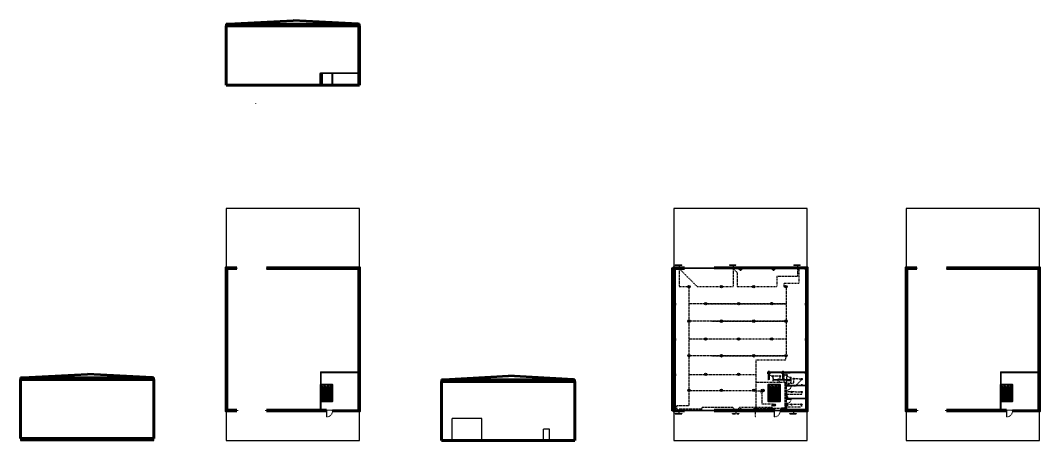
# Model space of a CAD drawing. Header units: metres. Extents: x -229 to 595, y -60 to 181.
# Drawn here: x 388.7 to 594.9, y 19 to 104.1 of the extents above; entities that cross this region are included whole.
import ezdxf

# ---------------------------------------------------------------- set-up
doc = ezdxf.new("R2010")
doc.units = ezdxf.units.M
for name, pattern in [('ACAD_ISO02W100', [15, 12, -3]), ('DASHDOT', [1, 0.5, -0.25, 0, -0.25]), ('DASHED', [0.75, 0.5, -0.25]), ('HIDDEN2', [0.1875, 0.125, -0.0625])]:
    doc.linetypes.add(name, pattern=pattern)
for name, color, linetype, lineweight in [('0-Object', 7, 'Continuous', 50), ('0-Sketch', 1, 'ACAD_ISO02W100', 15), ('A-COLS', 1, 'Continuous', 50), ('A-DOOR', 251, 'Continuous', 18), ('A-FURN', 46, 'Continuous', 18), ('A-ROOF', 201, 'Continuous', 53), ('A-WALL', 7, 'Continuous', 60), ('E-POWR', 3, 'DASHED', 15), ('S-BEAM', 1, 'Continuous', 50), ('S-STRS', 4, 'Continuous', 40), ('S-WALL', 7, 'Continuous', 60)]:
    doc.layers.add(name, color=color, linetype=linetype, lineweight=lineweight)
for name, color, linetype in [('C-FENC', 212, 'Continuous'), ('E-CABL', 201, 'HIDDEN2'), ('S-FNDN', 8, 'Continuous'), ('S-PLAT', 72, 'Continuous'), ('V-BNDY', 3, 'Continuous')]:
    doc.layers.add(name, color=color, linetype=linetype)

# ---------------------------------------------------------------- blocks, each defined once
blk = doc.blocks.new('.')
at = {"color": 3}
blk.add_lwpolyline([(-885, 8066.1), (-890.1, 8066.1), (-890.1, 8068.4), (-885, 8068.4)], dxfattribs=at)
blk = doc.blocks.new('tablero de distribucion')
at = {"color": 1}
blk.add_line((-885, 8068.4), (-885, 8066.1), dxfattribs=at)
blk.add_solid([(-885, 8068.4), (-885, 8066.1), (-890.1, 8066.1)])
at = {"color": 3}
blk.add_blockref('.', (0, 0), dxfattribs=at)
blk = doc.blocks.new('CAJA DE LLEGADA')
blk.add_line((711.01, -115.77), (711.35, -115.77))
at = {"color": 5}
blk.add_lwpolyline([(711.29, -115.71), (711.29, -115.82), (711.06, -115.82), (711.06, -115.71)], close=True, dxfattribs=at)
blk = doc.blocks.new('Tierra')
at = {"color": 2}
for p, q in [((-77241, 483), (-77234, 483)), ((-77240, 482), (-77235, 482)), ((-77236, 480), (-77239, 480)), ((-77237, 483), (-77237, 485))]:
    blk.add_line(p, q, dxfattribs=at)
blk = doc.blocks.new('Lámpara - RETIE Norma Colombiana')
at = {"layer": '0-Object', "lineweight": 30}
for q in [(-3.5, 8.5), (-3.5, 1.5), (3.5, 8.5), (3.5, 1.5)]:
    blk.add_line((0, 5), q, dxfattribs=at)
blk.add_circle((0, 5), 5, dxfattribs=at)
blk = doc.blocks.new('LAMPARA')
blk.add_line((711.968, -116.732), (711.968, -116.625))
at = {"color": 1}
for p, q in [((711.811, -116.747), (711.811, -116.724)), ((711.811, -116.732), (712.075, -116.732)), ((711.811, -116.739), (712.075, -116.739)), ((711.818, -116.739), (711.818, -116.732)), ((712.067, -116.732), (712.067, -116.739)), ((712.075, -116.724), (712.075, -116.747))]:
    blk.add_line(p, q, dxfattribs=at)
blk = doc.blocks.new('LAMPARA 2')
at = {"xscale": 5, "yscale": 5, "zscale": 5}
blk.add_blockref('LAMPARA', (-3026.34, 608.13), dxfattribs=at)
blk = doc.blocks.new('interruptor bipolar -  RETIE Norma Colombiana')
at = {"layer": '0-Object', "lineweight": 30}
for p, q in [((1.2, 4.7), (5.2, 11.6)), ((4.4, 10.1), (6.6, 8.9)), ((5.2, 11.6), (7.4, 10.3))]:
    blk.add_line(p, q, dxfattribs=at)
blk.add_circle((0, 2.5), 2.5, dxfattribs=at)
blk = doc.blocks.new('*U95')
at = {"color": 1}
blk.add_line((-77214, 507), (-77214, 539), dxfattribs=at)
blk.add_arc((-77214, 481), 26.3, 0, 180, dxfattribs=at)
blk = doc.blocks.new('Interruptor con luz piloto -  RETIE Norma Colombiana')
at = {"layer": '0-Object', "lineweight": 30}
for p, q in [((-1, 0), (1, 5)), ((1, 0), (-1, 5)), ((1, 5), (5, 12))]:
    blk.add_line(p, q, dxfattribs=at)
blk.add_circle((0, 2), 2.5, dxfattribs=at)
blk = doc.blocks.new('cAJA')
at = {"color": 1, "linetype": 'DASHDOT'}
for p, q in [((542.34, 26.82), (542.34, 26.63)), ((542.64, 26.82), (542.64, 26.63)), ((542.32, 26.8), (542.66, 26.8)), ((542.32, 26.66), (542.66, 26.66))]:
    blk.add_line(p, q, dxfattribs=at)
blk.add_lwpolyline([(542.26, 26.73), (542.4, 26.73), (542.58, 26.73), (542.72, 26.73)])
at = {"color": 1}
blk.add_lwpolyline([(542.58, 26.69), (542.4, 26.69), (542.4, 26.76), (542.58, 26.76)], close=True, dxfattribs=at)

msp = doc.modelspace()

# ---------------------------------------------------------------- linework, layer by layer
for p, q in [((432.46, 54), (432.46, 53.85)), ((438.46, 54), (438.46, 53.85)), ((533.98, 53.85), (520.63, 53.85)), ((523.02, 53.85), (521.02, 53.85)), ((521.02, 53.85), (521.02, 42.5)), ((523.02, 54), (523.02, 53.85)), ((529.02, 54), (529.02, 53.85)), ((534.37, 53.85), (529.02, 53.85)), ((529.02, 53.85), (547.72, 53.85)), ((547.33, 53.85), (533.98, 53.85)), ((547.72, 53.85), (534.37, 53.85)), ((547.72, 39.5), (547.72, 53.85)), ((570.02, 54), (570.02, 53.85)), ((576.02, 54), (576.02, 53.85)), ((521.02, 42.5), (521.02, 25.15)), ((547.72, 25.15), (547.72, 39.5)), ((450.61, 25), (450.61, 25.15)), ((451.81, 25.15), (457.16, 25.15)), ((451.81, 25), (451.81, 25.15)), ((520.63, 25.15), (533.98, 25.15)), ((521.02, 25.15), (523.02, 25.15)), ((521.02, 25.15), (523.02, 25.15)), ((523.02, 25.15), (523.02, 25)), ((529.02, 25.15), (534.37, 25.15)), ((529.02, 25.15), (529.02, 25)), ((533.98, 25.15), (547.33, 25.15)), ((534.37, 25.15), (536.77, 25.15)), ((537.87, 25.15), (541.18, 25.15)), ((541.18, 25), (541.18, 25.15)), ((542.38, 25.15), (547.72, 25.15)), ((542.38, 25.15), (542.38, 25)), ((588.17, 25), (588.17, 25.15)), ((589.37, 25.15), (594.72, 25.15)), ((589.37, 25), (589.37, 25.15)), ((476.02, 19), (476.02, 23.5)), ((482.02, 23.5), (476.02, 23.5)), ((482.02, 19), (482.02, 23.5)), ((494.52, 19), (494.52, 21.3)), ((495.72, 21.3), (494.52, 21.3)), ((495.72, 19), (495.72, 21.3))]:
    msp.add_line(p, q)
msp.add_lwpolyline([(520.48, 25), (520.48, 54), (547.48, 54), (547.48, 25)], close=True)
for points in [[(523.02, 25), (520.87, 25), (520.87, 54), (523.02, 54)], [(529.02, 54), (547.87, 54), (547.87, 25), (542.37, 25)], [(450.71, 25), (450.61, 25)], [(536.77, 25), (529.02, 25)], [(541.27, 25), (537.97, 25)], [(588.27, 25), (588.17, 25)]]:
    msp.add_lwpolyline(points)
at = {"layer": 'A-COLS'}
for p, q in [((527.3, 54), (527.3, 53.85)), ((533.99, 54), (533.99, 53.85)), ((533.99, 53.85), (534.06, 53.85)), ((540.67, 54), (540.67, 53.85)), ((540.67, 53.85), (540.75, 53.85)), ((540.67, 46.85), (540.6, 46.85)), ((540.67, 46.85), (540.75, 46.85)), ((540.67, 46.73), (540.67, 46.58)), ((527.3, 32.55), (527.3, 32.28)), ((533.99, 32.55), (533.99, 32.43))]:
    msp.add_line(p, q, dxfattribs=at)
at = {"layer": 'A-DOOR'}
for points in [[(540.12, 31.36), (540.12, 32.26), (540.22, 32.26), (540.22, 31.36)], [(543.54, 32.75), (544.44, 32.75), (544.44, 32.65), (543.54, 32.65)], [(543.71, 31.21), (544.61, 31.21), (544.61, 31.11), (543.71, 31.11)], [(543.72, 30.1), (544.62, 30.1), (544.62, 30), (543.72, 30)], [(543.72, 27.45), (544.62, 27.45), (544.62, 27.35), (543.72, 27.35)], [(450.61, 25), (450.71, 25), (450.71, 23.8), (450.61, 23.8)], [(541.17, 25), (541.27, 25), (541.27, 23.8), (541.17, 23.8)], [(588.17, 25), (588.27, 25), (588.27, 23.8), (588.17, 23.8)]]:
    msp.add_lwpolyline(points, close=True, dxfattribs=at)
at = {"layer": 'A-DOOR', "linetype": 'HIDDEN2'}
for centre, radius, start, end in [((540.1, 31.34), 0.933, 352.3039, 82.3039), ((544.39, 32.7), 0.851, 183.3665, 273.3665), ((543.69, 31.24), 0.933, 262.3039, 352.3039), ((543.7, 30.13), 0.933, 262.3039, 352.3039), ((543.7, 27.48), 0.933, 262.3039, 352.3039), ((450.66, 24.95), 1.15, 272.4896, 2.4896), ((541.22, 24.95), 1.15, 272.4896, 2.4896), ((588.22, 24.95), 1.15, 272.4896, 2.4896)]:
    msp.add_arc(centre, radius, start, end, dxfattribs=at)
at = {"layer": 'A-FURN'}
for p, q in [((457.16, 32.9), (449.41, 32.9)), ((449.41, 32.9), (453.85, 32.9)), ((449.41, 32.9), (449.41, 31.21)), ((449.41, 31.21), (449.41, 25.15)), ((449.56, 31.36), (449.56, 32.75)), ((449.56, 32.75), (453.88, 32.75)), ((449.56, 31.36), (449.56, 31.21)), ((449.56, 31.21), (449.56, 30.33)), ((453.88, 32.75), (454.03, 32.75)), ((454.03, 32.75), (457.16, 32.75)), ((457.16, 25.15), (457.16, 32.9)), ((547.72, 32.9), (539.97, 32.9)), ((539.97, 32.9), (544.41, 32.9)), ((539.97, 32.9), (539.97, 31.21)), ((540.12, 31.36), (539.97, 31.36)), ((540.12, 31.36), (540.12, 32.75)), ((540.12, 32.75), (544.44, 32.75)), ((542.84, 31.36), (541.02, 31.36)), ((541.02, 31.36), (541.02, 31.21)), ((541.02, 31.21), (542.84, 31.21)), ((542.84, 32.75), (542.84, 31.36)), ((542.84, 31.21), (544.59, 31.21)), ((542.99, 31.36), (542.99, 32.75)), ((542.99, 31.36), (543.71, 31.36)), ((543.71, 31.36), (544.44, 31.36)), ((544.44, 32.75), (544.59, 32.75)), ((544.44, 31.85), (544.44, 31.36)), ((544.44, 31.85), (544.59, 31.85)), ((544.52, 32.75), (547.72, 32.75)), ((544.59, 31.36), (544.59, 31.85)), ((544.59, 31.21), (544.59, 31.36)), ((594.72, 32.9), (586.97, 32.9)), ((586.97, 32.9), (591.41, 32.9)), ((586.97, 32.9), (586.97, 31.21)), ((586.97, 31.21), (586.97, 25.15)), ((587.12, 31.36), (587.12, 32.75)), ((587.12, 32.75), (591.44, 32.75)), ((587.12, 31.36), (587.12, 31.21)), ((587.12, 31.21), (587.12, 30.33)), ((591.44, 32.75), (591.59, 32.75)), ((591.59, 32.75), (594.72, 32.75)), ((594.72, 25.15), (594.72, 32.9)), ((547.72, 30.25), (543.57, 30.25)), ((543.57, 30.25), (543.57, 30.1)), ((547.72, 30.1), (543.57, 30.1)), ((543.57, 29.18), (543.57, 27.43)), ((543.57, 29.18), (543.72, 29.18)), ((543.72, 27.58), (543.72, 29.18)), ((449.56, 25.15), (449.56, 26.97)), ((457.16, 27.6), (457.16, 27.45)), ((543.57, 27.43), (547.72, 27.43)), ((547.72, 27.6), (543.72, 27.6)), ((547.72, 27.6), (547.72, 27.45)), ((547.72, 27.28), (547.72, 27.13)), ((587.12, 25.15), (587.12, 26.97)), ((594.72, 27.6), (594.72, 27.45)), ((449.41, 25.15), (457.16, 25.15)), ((543.57, 26.55), (543.57, 25.15)), ((543.57, 26.54), (543.72, 26.54)), ((543.72, 26.54), (543.72, 25.15)), ((586.97, 25.15), (594.72, 25.15))]:
    msp.add_line(p, q, dxfattribs=at)
at = {"layer": 'A-ROOF'}
for p, q in [((430.71, 103.4), (443.86, 104.09)), ((430.91, 103.4), (456.71, 103.4)), ((457.01, 103.4), (443.86, 104.09)), ((389.09, 31.8), (402.24, 32.49)), ((389.29, 31.8), (415.09, 31.8)), ((415.39, 31.8), (402.24, 32.49)), ((474.27, 31.4), (487.42, 32.09)), ((474.47, 31.4), (500.27, 31.4)), ((500.57, 31.4), (487.42, 32.09))]:
    msp.add_line(p, q, dxfattribs=at)
at = {"layer": 'A-WALL'}
for p, q in [((457.31, 103), (430.31, 103)), ((430.31, 103), (430.31, 91)), ((457.31, 91), (457.31, 103)), ((430.31, 91), (457.31, 91)), ((415.69, 31.4), (388.69, 31.4)), ((388.69, 31.4), (388.69, 19.4)), ((415.69, 19.4), (415.69, 31.4)), ((500.87, 31), (473.87, 31)), ((473.87, 31), (473.87, 19)), ((500.87, 19), (500.87, 31)), ((388.69, 19.4), (415.69, 19.4)), ((473.87, 19), (500.87, 19))]:
    msp.add_line(p, q, dxfattribs=at)
at = {"layer": 'C-FENC'}
for p, q in [((449.41, 32.9), (457.16, 32.9)), ((449.41, 32.9), (449.41, 30.33)), ((457.06, 32.85), (449.46, 32.85)), ((449.46, 30.38), (449.46, 32.85)), ((457.16, 32.9), (457.16, 32.9)), ((586.97, 32.9), (594.72, 32.9)), ((586.97, 32.9), (586.97, 30.33)), ((594.62, 32.85), (587.02, 32.85)), ((587.02, 30.38), (587.02, 32.85)), ((594.72, 32.9), (594.72, 32.9)), ((449.41, 30.33), (449.46, 30.33)), ((449.41, 30.33), (451.81, 30.33)), ((451.81, 30.38), (449.46, 30.38)), ((451.86, 30.38), (451.81, 30.38)), ((451.81, 26.97), (451.81, 30.33)), ((451.86, 26.97), (451.86, 30.38)), ((586.97, 30.33), (587.02, 30.33)), ((586.97, 30.33), (589.37, 30.33)), ((589.37, 30.38), (587.02, 30.38)), ((589.42, 30.38), (589.37, 30.38)), ((589.37, 26.97), (589.37, 30.33)), ((589.42, 26.97), (589.42, 30.38)), ((449.41, 26.97), (449.46, 26.97)), ((449.41, 25.15), (449.41, 26.97)), ((449.46, 26.97), (449.46, 25.15)), ((451.81, 26.97), (450.61, 26.97)), ((450.61, 26.97), (450.61, 26.92)), ((450.61, 26.92), (451.86, 26.92)), ((451.86, 26.92), (451.86, 26.97)), ((586.97, 26.97), (587.02, 26.97)), ((586.97, 25.15), (586.97, 26.97)), ((587.02, 26.97), (587.02, 25.15)), ((589.37, 26.97), (588.17, 26.97)), ((588.17, 26.97), (588.17, 26.92)), ((588.17, 26.92), (589.42, 26.92)), ((589.42, 26.92), (589.42, 26.97)), ((449.46, 25.15), (449.41, 25.15)), ((587.02, 25.15), (586.97, 25.15))]:
    msp.add_line(p, q, dxfattribs=at)
for centre in [(449.44, 32.87), (457.05, 32.87), (587, 32.87), (594.61, 32.87), (449.44, 30.35), (451.84, 30.35), (587, 30.35), (589.4, 30.35), (449.44, 26.96), (450.63, 26.94), (451.84, 26.94), (587, 26.96), (588.19, 26.94), (589.4, 26.94), (449.44, 25.16), (587, 25.16)]:
    msp.add_circle(centre, 0.0125, dxfattribs=at)
at = {"layer": 'E-CABL'}
for p, q in [((521.95, 54), (521.95, 50.2)), ((521.95, 53.85), (525.61, 50.18)), ((532.89, 54), (532.89, 50.18)), ((532.89, 53.8), (533.68, 53.06)), ((545.91, 54), (545.91, 52.22)), ((545.91, 54), (546.15, 53.72)), ((546.15, 53.72), (546.15, 50.79)), ((533.68, 53.06), (533.68, 50.18)), ((545.91, 52.22), (541.73, 52.22)), ((541.73, 52.22), (541.73, 50.18)), ((521.95, 50.2), (523.96, 50.18)), ((523.96, 29.18), (523.96, 50.18)), ((525.61, 50.18), (532.89, 50.18)), ((533.68, 50.18), (541.73, 50.18)), ((543.33, 50.79), (543.1, 50.79)), ((543.1, 50.79), (543.1, 50.18)), ((543.1, 50.18), (543.57, 50.18)), ((546.15, 50.79), (543.33, 50.79)), ((543.57, 50.18), (543.57, 36.18)), ((543.57, 46.73), (523.96, 46.73)), ((527.3, 46.73), (543.57, 46.73)), ((543.57, 43.18), (523.96, 43.18)), ((528.54, 43.18), (543.57, 43.18)), ((523.96, 39.58), (543.57, 39.58)), ((543.57, 36.18), (523.96, 36.18)), ((528.54, 36.18), (543.57, 36.18)), ((523.96, 32.41), (537.5, 32.41)), ((542.39, 32.06), (540.9, 32.06)), ((540.9, 32.06), (540.9, 30.76)), ((541.93, 31.36), (541.93, 30.76)), ((541.98, 31.36), (542.39, 31.77)), ((542.39, 31.77), (542.39, 32.06)), ((542.5, 31.36), (542.42, 31.29)), ((542.5, 31.36), (542.5, 31.29)), ((543.71, 32.25), (543.16, 32.25)), ((543.16, 32.25), (543.16, 30.76)), ((543.69, 31.32), (543.69, 30.69)), ((543.71, 31.36), (543.71, 32.25)), ((545.12, 31.5), (545.11, 30.57)), ((546.72, 31.46), (545.12, 31.5)), ((545.65, 30.25), (546.72, 31.33)), ((546.72, 31.33), (546.72, 31.46)), ((523.96, 29.18), (537.5, 29.18)), ((539.57, 30.76), (537.5, 30.76)), ((538.15, 29.01), (537.5, 29.01)), ((538.33, 29.01), (538.15, 29.01)), ((538.75, 28.42), (538.33, 29.01)), ((538.87, 29.15), (538.41, 28.89)), ((538.87, 29.15), (538.67, 28.53)), ((543.41, 30.76), (539.57, 30.76)), ((543.41, 25.58), (543.41, 30.76)), ((543.69, 30.69), (543.41, 30.69)), ((545.11, 30.57), (543.41, 30.57)), ((545.65, 30.01), (543.41, 30.01)), ((543.65, 25.58), (543.65, 30.18)), ((543.65, 30.18), (546.76, 30.18)), ((545.65, 30.18), (545.65, 30.01)), ((546.76, 30.25), (546.66, 30.18)), ((546.76, 30.18), (546.76, 30.25)), ((538.75, 26.41), (538.75, 28.42)), ((544.72, 28.85), (543.41, 28.85)), ((543.72, 28.38), (543.41, 28.38)), ((543.72, 28.06), (543.65, 28.13)), ((543.72, 28.06), (543.65, 28.06)), ((543.72, 28.38), (546.74, 28.38)), ((546.74, 28.84), (544.72, 28.85)), ((546.74, 28.38), (546.74, 28.84)), ((533.5, 25), (533.5, 25)), ((540.75, 26.41), (538.75, 26.41)), ((540.42, 25.58), (542.67, 25.58)), ((540.6, 25.15), (540.75, 25.15)), ((540.75, 26.16), (540.75, 26.41)), ((541.17, 26.2), (540.75, 26.41)), ((541.17, 26.2), (540.75, 26.2)), ((540.75, 25.8), (540.75, 26.16)), ((540.75, 25.15), (540.75, 25.8)), ((543.12, 25.58), (543.65, 25.58)), ((544.69, 26.29), (543.41, 26.29)), ((543.72, 25.85), (543.41, 25.85)), ((543.72, 26.16), (543.65, 26.19)), ((543.72, 26.16), (543.65, 26.16)), ((543.77, 25.85), (546.69, 25.85)), ((546.69, 26.29), (544.69, 26.29)), ((546.69, 26.29), (546.69, 25.85))]:
    msp.add_line(p, q, dxfattribs=at)
at = {"layer": 'E-CABL', "color": 1}
for p, q in [((533.5, 25), (532.81, 25.69)), ((533.5, 25), (534.19, 25.69)), ((537.13, 25), (537.13, 25.15))]:
    msp.add_line(p, q, dxfattribs=at)
at = {"layer": 'E-CABL', "color": 5}
msp.add_line((537.24, 25), (537.24, 25.15), dxfattribs=at)
at = {"layer": 'E-CABL', "color": 3}
msp.add_line((537.36, 25.15), (537.36, 23.89), dxfattribs=at)
msp.add_lwpolyline([(537.5, 25.37), (537.5, 35.37), (543.5, 35.37), (543.57, 36.18)], dxfattribs=at)
at = {"layer": 'E-CABL'}
msp.add_lwpolyline([(543.65, 30.18), (543.65, 31.29), (542.16, 31.29), (542.16, 30.76)], dxfattribs=at)
at = {"layer": 'E-CABL', "color": 1}
for points in [[(532.81, 25.69), (526.56, 25.69), (526.56, 25.39), (521.95, 25.39), (521.95, 25), (521.49, 25.46), (521.49, 26.09), (523.96, 26.09), (523.96, 29.18)], [(537.13, 25), (537.13, 25.58), (540.42, 25.58), (540.6, 25.15), (540.6, 25.69), (534.19, 25.69)]]:
    msp.add_lwpolyline(points, dxfattribs=at)
at = {"layer": 'S-BEAM'}
for p, q in [((430.31, 103), (430.31, 103.4)), ((430.31, 103.4), (430.91, 103.4)), ((430.91, 103.4), (430.91, 103)), ((457.31, 103.4), (456.71, 103.4)), ((456.71, 103.4), (456.71, 103)), ((457.31, 103), (457.31, 103.4)), ((430.91, 103), (430.31, 103)), ((456.71, 103), (457.31, 103)), ((457.06, 91), (457.06, 103)), ((457.31, 91), (457.31, 103)), ((449.43, 91), (449.43, 93.3)), ((449.68, 93.3), (449.43, 93.3)), ((449.68, 91), (449.68, 93.3)), ((388.69, 31.4), (388.69, 31.8)), ((388.69, 31.8), (389.29, 31.8)), ((389.29, 31.4), (388.69, 31.4)), ((389.29, 31.8), (389.29, 31.4)), ((415.69, 31.8), (415.09, 31.8)), ((415.09, 31.8), (415.09, 31.4)), ((415.09, 31.4), (415.69, 31.4)), ((415.69, 31.4), (415.69, 31.8)), ((473.87, 31), (473.87, 31.4)), ((473.87, 31.4), (474.47, 31.4)), ((474.47, 31), (473.87, 31)), ((474.47, 31.4), (474.47, 31)), ((500.87, 31.4), (500.27, 31.4)), ((500.27, 31.4), (500.27, 31)), ((500.27, 31), (500.87, 31)), ((500.87, 31), (500.87, 31.4))]:
    msp.add_line(p, q, dxfattribs=at)
for points in [[(520.88, 53.6), (521.13, 53.6), (521.13, 54), (520.88, 54)], [(534.24, 53.6), (534.49, 53.6), (534.49, 54), (534.24, 54)], [(540.92, 53.6), (541.17, 53.6), (541.17, 54), (540.92, 54)], [(547.6, 53.6), (547.85, 53.6), (547.85, 54), (547.6, 54)], [(520.88, 46.45), (521.13, 46.45), (521.13, 46.85), (520.88, 46.85)], [(547.6, 46.45), (547.85, 46.45), (547.85, 46.85), (547.6, 46.85)], [(520.88, 39.3), (521.13, 39.3), (521.13, 39.7), (520.88, 39.7)], [(547.6, 39.3), (547.85, 39.3), (547.85, 39.7), (547.6, 39.7)], [(457.06, 32.5), (457.31, 32.5), (457.31, 32.9), (457.06, 32.9)], [(520.88, 32.15), (521.13, 32.15), (521.13, 32.55), (520.88, 32.55)], [(539.97, 32.5), (540.22, 32.5), (540.22, 32.9), (539.97, 32.9)], [(542.84, 32.5), (543.09, 32.5), (543.09, 32.9), (542.84, 32.9)], [(547.6, 32.5), (547.85, 32.5), (547.85, 32.9), (547.6, 32.9)], [(594.62, 32.5), (594.87, 32.5), (594.87, 32.9), (594.62, 32.9)], [(543.57, 27.43), (543.82, 27.43), (543.82, 27.83), (543.57, 27.83)], [(457.06, 25), (457.31, 25), (457.31, 25.4), (457.06, 25.4)], [(520.88, 25), (521.13, 25), (521.13, 25.4), (520.88, 25.4)], [(534.24, 25), (534.49, 25), (534.49, 25.4), (534.24, 25.4)], [(539.97, 25.15), (540.22, 25.15), (540.22, 25.55), (539.97, 25.55)], [(540.92, 25), (541.17, 25), (541.17, 25.4), (540.92, 25.4)], [(547.6, 25), (547.85, 25), (547.85, 25.4), (547.6, 25.4)], [(594.62, 25), (594.87, 25), (594.87, 25.4), (594.62, 25.4)]]:
    msp.add_lwpolyline(points, close=True, dxfattribs=at)
at = {"layer": 'S-FNDN'}
for p, q in [((388.69, 19.4), (388.69, 19)), ((388.69, 19), (415.69, 19)), ((415.69, 19), (415.69, 19.4))]:
    msp.add_line(p, q, dxfattribs=at)
at = {"layer": 'S-PLAT'}
for p, q in [((449.43, 93.3), (449.43, 93.5)), ((449.43, 93.5), (457.06, 93.5)), ((457.06, 93.3), (449.43, 93.3)), ((457.06, 93.5), (457.06, 93.3))]:
    msp.add_line(p, q, dxfattribs=at)
at = {"layer": 'S-STRS'}
for p, q in [((451.81, 91), (451.81, 93.3)), ((449.41, 30.33), (450.01, 29.77)), ((449.41, 29.77), (450.61, 29.77)), ((450.01, 30.33), (450.61, 29.77)), ((451.21, 30.33), (450.61, 29.77)), ((450.61, 29.77), (451.81, 29.77)), ((451.81, 30.33), (451.21, 29.77)), ((539.97, 30.33), (540.57, 29.77)), ((539.97, 29.77), (541.17, 29.77)), ((540.57, 30.33), (541.17, 29.77)), ((541.77, 30.33), (541.17, 29.77)), ((541.17, 29.77), (542.37, 29.77)), ((542.37, 30.33), (541.77, 29.77)), ((586.97, 30.33), (587.57, 29.77)), ((586.97, 29.77), (588.17, 29.77)), ((587.57, 30.33), (588.17, 29.77)), ((588.77, 30.33), (588.17, 29.77)), ((588.17, 29.77), (589.37, 29.77)), ((589.37, 30.33), (588.77, 29.77))]:
    msp.add_line(p, q, dxfattribs=at)
for points in [[(451.81, 29.77), (451.81, 30.05), (451.81, 30.33), (450.61, 30.33), (449.41, 30.33), (449.41, 30.05), (449.41, 29.77)], [(542.37, 29.77), (542.37, 30.05), (542.37, 30.33), (541.17, 30.33), (539.97, 30.33), (539.97, 30.05), (539.97, 29.77)], [(589.37, 29.77), (589.37, 30.05), (589.37, 30.33), (588.17, 30.33), (586.97, 30.33), (586.97, 30.05), (586.97, 29.77)]]:
    msp.add_lwpolyline(points, dxfattribs=at)
for points in [[(450.61, 29.77), (449.41, 29.77), (449.41, 29.49), (450.61, 29.49)], [(450.61, 29.49), (449.41, 29.49), (449.41, 29.21), (450.61, 29.21)], [(450.61, 29.21), (449.41, 29.21), (449.41, 28.93), (450.61, 28.93)], [(450.61, 28.93), (449.41, 28.93), (449.41, 28.65), (450.61, 28.65)], [(451.81, 29.77), (450.61, 29.77), (450.61, 29.49), (451.81, 29.49)], [(451.81, 29.49), (450.61, 29.49), (450.61, 29.21), (451.81, 29.21)], [(451.81, 29.21), (450.61, 29.21), (450.61, 28.93), (451.81, 28.93)], [(451.81, 28.93), (450.61, 28.93), (450.61, 28.65), (451.81, 28.65)], [(541.17, 29.77), (539.97, 29.77), (539.97, 29.49), (541.17, 29.49)], [(541.17, 29.49), (539.97, 29.49), (539.97, 29.21), (541.17, 29.21)], [(541.17, 29.21), (539.97, 29.21), (539.97, 28.93), (541.17, 28.93)], [(541.17, 28.93), (539.97, 28.93), (539.97, 28.65), (541.17, 28.65)], [(542.37, 29.77), (541.17, 29.77), (541.17, 29.49), (542.37, 29.49)], [(542.37, 29.49), (541.17, 29.49), (541.17, 29.21), (542.37, 29.21)], [(542.37, 29.21), (541.17, 29.21), (541.17, 28.93), (542.37, 28.93)], [(542.37, 28.93), (541.17, 28.93), (541.17, 28.65), (542.37, 28.65)], [(588.17, 29.77), (586.97, 29.77), (586.97, 29.49), (588.17, 29.49)], [(588.17, 29.49), (586.97, 29.49), (586.97, 29.21), (588.17, 29.21)], [(588.17, 29.21), (586.97, 29.21), (586.97, 28.93), (588.17, 28.93)], [(588.17, 28.93), (586.97, 28.93), (586.97, 28.65), (588.17, 28.65)], [(589.37, 29.77), (588.17, 29.77), (588.17, 29.49), (589.37, 29.49)], [(589.37, 29.49), (588.17, 29.49), (588.17, 29.21), (589.37, 29.21)], [(589.37, 29.21), (588.17, 29.21), (588.17, 28.93), (589.37, 28.93)], [(589.37, 28.93), (588.17, 28.93), (588.17, 28.65), (589.37, 28.65)], [(450.61, 28.65), (449.41, 28.65), (449.41, 28.37), (450.61, 28.37)], [(450.61, 28.37), (449.41, 28.37), (449.41, 28.09), (450.61, 28.09)], [(450.61, 28.09), (449.41, 28.09), (449.41, 27.81), (450.61, 27.81)], [(450.61, 27.81), (449.41, 27.81), (449.41, 27.53), (450.61, 27.53)], [(450.61, 27.53), (449.41, 27.53), (449.41, 27.25), (450.61, 27.25)], [(450.61, 27.25), (449.41, 27.25), (449.41, 26.97), (450.61, 26.97)], [(451.81, 28.65), (450.61, 28.65), (450.61, 28.37), (451.81, 28.37)], [(451.81, 28.37), (450.61, 28.37), (450.61, 28.09), (451.81, 28.09)], [(451.81, 28.09), (450.61, 28.09), (450.61, 27.81), (451.81, 27.81)], [(451.81, 27.81), (450.61, 27.81), (450.61, 27.53), (451.81, 27.53)], [(451.81, 27.53), (450.61, 27.53), (450.61, 27.25), (451.81, 27.25)], [(451.81, 27.25), (450.61, 27.25), (450.61, 26.97), (451.81, 26.97)], [(541.17, 28.65), (539.97, 28.65), (539.97, 28.37), (541.17, 28.37)], [(541.17, 28.37), (539.97, 28.37), (539.97, 28.09), (541.17, 28.09)], [(541.17, 28.09), (539.97, 28.09), (539.97, 27.81), (541.17, 27.81)], [(541.17, 27.81), (539.97, 27.81), (539.97, 27.53), (541.17, 27.53)], [(541.17, 27.53), (539.97, 27.53), (539.97, 27.25), (541.17, 27.25)], [(541.17, 27.25), (539.97, 27.25), (539.97, 26.97), (541.17, 26.97)], [(542.37, 28.65), (541.17, 28.65), (541.17, 28.37), (542.37, 28.37)], [(542.37, 28.37), (541.17, 28.37), (541.17, 28.09), (542.37, 28.09)], [(542.37, 28.09), (541.17, 28.09), (541.17, 27.81), (542.37, 27.81)], [(542.37, 27.81), (541.17, 27.81), (541.17, 27.53), (542.37, 27.53)], [(542.37, 27.53), (541.17, 27.53), (541.17, 27.25), (542.37, 27.25)], [(542.37, 27.25), (541.17, 27.25), (541.17, 26.97), (542.37, 26.97)], [(588.17, 28.65), (586.97, 28.65), (586.97, 28.37), (588.17, 28.37)], [(588.17, 28.37), (586.97, 28.37), (586.97, 28.09), (588.17, 28.09)], [(588.17, 28.09), (586.97, 28.09), (586.97, 27.81), (588.17, 27.81)], [(588.17, 27.81), (586.97, 27.81), (586.97, 27.53), (588.17, 27.53)], [(588.17, 27.53), (586.97, 27.53), (586.97, 27.25), (588.17, 27.25)], [(588.17, 27.25), (586.97, 27.25), (586.97, 26.97), (588.17, 26.97)], [(589.37, 28.65), (588.17, 28.65), (588.17, 28.37), (589.37, 28.37)], [(589.37, 28.37), (588.17, 28.37), (588.17, 28.09), (589.37, 28.09)], [(589.37, 28.09), (588.17, 28.09), (588.17, 27.81), (589.37, 27.81)], [(589.37, 27.81), (588.17, 27.81), (588.17, 27.53), (589.37, 27.53)], [(589.37, 27.53), (588.17, 27.53), (588.17, 27.25), (589.37, 27.25)], [(589.37, 27.25), (588.17, 27.25), (588.17, 26.97), (589.37, 26.97)]]:
    msp.add_lwpolyline(points, close=True, dxfattribs=at)
at = {"layer": 'S-WALL'}
for p, q in [((430.46, 25.15), (430.46, 53.85)), ((430.46, 53.85), (432.46, 53.85)), ((438.46, 53.85), (457.16, 53.85)), ((457.16, 25.15), (457.16, 54)), ((521.02, 25.15), (521.02, 53.85)), ((521.02, 53.85), (523.02, 53.85)), ((547.72, 25.15), (547.72, 54)), ((568.02, 25.15), (568.02, 53.85)), ((568.02, 53.85), (570.02, 53.85)), ((576.02, 53.85), (594.72, 53.85)), ((594.72, 25.15), (594.72, 54)), ((430.46, 25.15), (432.46, 25.15)), ((432.46, 25.15), (432.46, 25)), ((438.46, 25.15), (443.81, 25.15)), ((438.46, 25.15), (438.46, 25)), ((443.81, 25.15), (447.41, 25.15)), ((447.41, 25.15), (450.61, 25.15)), ((529.02, 25.15), (534.37, 25.15)), ((534.37, 25.15), (537.87, 25.15)), ((537.97, 25.15), (541.18, 25.15)), ((542.38, 25.15), (547.72, 25.15)), ((568.02, 25.15), (570.02, 25.15)), ((570.02, 25.15), (570.02, 25)), ((576.02, 25.15), (581.37, 25.15)), ((576.02, 25.15), (576.02, 25)), ((581.37, 25.15), (584.97, 25.15)), ((584.97, 25.15), (588.17, 25.15))]:
    msp.add_line(p, q, dxfattribs=at)
for points in [[(432.46, 25), (430.31, 25), (430.31, 54), (432.46, 54)], [(438.46, 54), (457.31, 54), (457.31, 25), (451.81, 25)], [(523.02, 25), (520.87, 25), (520.87, 54), (523.02, 54)], [(529.02, 54), (547.87, 54), (547.87, 25), (542.37, 25)], [(570.02, 25), (567.87, 25), (567.87, 54), (570.02, 54)], [(576.02, 54), (594.87, 54), (594.87, 25), (589.37, 25)], [(447.41, 25), (438.46, 25)], [(450.61, 25), (447.41, 25)], [(537.97, 25), (529.02, 25)], [(541.27, 25), (537.97, 25)], [(584.97, 25), (576.02, 25)], [(588.17, 25), (584.97, 25)]]:
    msp.add_lwpolyline(points, dxfattribs=at)
at = {"layer": 'V-BNDY'}
for points in [[(457.31, 66), (430.31, 66), (430.31, 19), (457.31, 19)], [(547.87, 66), (520.87, 66), (520.87, 19), (547.87, 19)], [(547.87, 66), (520.87, 66), (520.87, 19), (547.87, 19)], [(594.87, 66), (567.87, 66), (567.87, 19), (594.87, 19)]]:
    msp.add_lwpolyline(points, close=True, dxfattribs=at)

# ---------------------------------------------------------------- block references
at = {"xscale": -5, "yscale": 5, "zscale": 5, "rotation": 180}
for p in [(-3037.89, -529.13), (-3026.95, -529.12), (-3013.93, -529.13)]:
    msp.add_blockref('LAMPARA', p, dxfattribs=at)
at = {"xscale": 5, "yscale": 5, "zscale": 5}
for p in [(-3037.89, 608.13), (-3014.72, 608.13)]:
    msp.add_blockref('LAMPARA', p, dxfattribs=at)
at = {"layer": '0-Sketch'}
msp.add_blockref('CAJA DE LLEGADA', (-173.93, 140.71), dxfattribs=at)
at = {"layer": '0-Sketch', "xscale": 0.01, "yscale": 0.01, "zscale": 0.01}
msp.add_blockref('Tierra', (1309.73, 19.04), dxfattribs=at)
at = {"layer": 'E-CABL'}
for name, p, xscale, yscale, zscale in [('*U95', (513.54, 86.77), 0.001, 0.001, 0.001), ('Lámpara - RETIE Norma Colombiana', (523.96, 49.93), 0.05, 0.05, 0.05), ('Lámpara - RETIE Norma Colombiana', (530.5, 49.93), 0.05, 0.05, 0.05), ('Lámpara - RETIE Norma Colombiana', (537.04, 49.93), 0.05, 0.05, 0.05), ('Lámpara - RETIE Norma Colombiana', (543.57, 49.93), 0.05, 0.05, 0.05), ('Lámpara - RETIE Norma Colombiana', (527.3, 46.48), 0.05, 0.05, 0.05), ('Lámpara - RETIE Norma Colombiana', (533.99, 46.48), 0.05, 0.05, 0.05), ('Lámpara - RETIE Norma Colombiana', (540.67, 46.48), 0.05, 0.05, 0.05), ('Lámpara - RETIE Norma Colombiana', (523.96, 42.93), 0.05, 0.05, 0.05), ('Lámpara - RETIE Norma Colombiana', (530.5, 42.93), 0.05, 0.05, 0.05), ('Lámpara - RETIE Norma Colombiana', (537.04, 42.93), 0.05, 0.05, 0.05), ('Lámpara - RETIE Norma Colombiana', (543.57, 42.93), 0.05, 0.05, 0.05), ('Lámpara - RETIE Norma Colombiana', (527.3, 39.33), 0.05, 0.05, 0.05), ('Lámpara - RETIE Norma Colombiana', (533.99, 39.33), 0.05, 0.05, 0.05), ('Lámpara - RETIE Norma Colombiana', (540.67, 39.33), 0.05, 0.05, 0.05), ('Lámpara - RETIE Norma Colombiana', (523.96, 35.93), 0.05, 0.05, 0.05), ('Lámpara - RETIE Norma Colombiana', (530.5, 35.93), 0.05, 0.05, 0.05), ('Lámpara - RETIE Norma Colombiana', (537.04, 35.93), 0.05, 0.05, 0.05), ('Lámpara - RETIE Norma Colombiana', (543.57, 35.93), 0.05, 0.05, 0.05), ('Lámpara - RETIE Norma Colombiana', (527.3, 32.16), 0.05, 0.05, 0.05), ('Lámpara - RETIE Norma Colombiana', (533.99, 32.18), 0.05, 0.05, 0.05), ('Lámpara - RETIE Norma Colombiana', (540.9, 31.93), 0.025, 0.025, 0.025), ('Interruptor con luz piloto -  RETIE Norma Colombiana', (541.93, 31.31), 0.02, 0.02, 0.02), ('Lámpara - RETIE Norma Colombiana', (542.39, 31.93), 0.025, 0.025, 0.025), ('Lámpara - RETIE Norma Colombiana', (543.71, 32.13), 0.025, 0.025, 0.025), ('Interruptor con luz piloto -  RETIE Norma Colombiana', (543.71, 31.31), 0.02, 0.02, 0.02), ('Lámpara - RETIE Norma Colombiana', (545.12, 31.38), 0.025, 0.025, 0.025), ('Lámpara - RETIE Norma Colombiana', (546.72, 31.34), 0.025, 0.025, 0.025), ('Lámpara - RETIE Norma Colombiana', (523.96, 28.93), 0.05, 0.05, 0.05), ('Lámpara - RETIE Norma Colombiana', (530.5, 28.93), 0.05, 0.05, 0.05), ('Lámpara - RETIE Norma Colombiana', (537.04, 28.93), 0.05, 0.05, 0.05), ('Lámpara - RETIE Norma Colombiana', (538.87, 28.85), 0.06, 0.06, 0.06), ('Lámpara - RETIE Norma Colombiana', (544.72, 28.73), 0.025, 0.025, 0.025), ('Interruptor con luz piloto -  RETIE Norma Colombiana', (545.65, 30.2), 0.02, 0.02, 0.02), ('Lámpara - RETIE Norma Colombiana', (546.72, 28.73), 0.025, 0.025, 0.025), ('Interruptor con luz piloto -  RETIE Norma Colombiana', (543.72, 28.33), 0.02, 0.02, 0.02), ('interruptor bipolar -  RETIE Norma Colombiana', (540.6, 25.15), 0.02999999999999999, 0.02999999999999999, 0.02999999999999999), ('Lámpara - RETIE Norma Colombiana', (541.17, 25.95), 0.05, 0.05, 0.05), ('Interruptor con luz piloto -  RETIE Norma Colombiana', (543.72, 25.8), 0.02, 0.02, 0.02), ('Lámpara - RETIE Norma Colombiana', (544.69, 26.17), 0.025, 0.025, 0.025), ('Lámpara - RETIE Norma Colombiana', (546.69, 26.17), 0.025, 0.025, 0.025)]:
    msp.add_blockref(name, p, dxfattribs=dict(at, xscale=xscale, yscale=yscale, zscale=zscale))
at = {"layer": 'E-CABL', "xscale": 0.002901099783532649, "yscale": 0.002901099783532649, "zscale": 0.002901099783532649}
for p, rotation in [((318.5, 32.92), 180), ((322.75, 31.81), 180), ((545.29, 252.06), 90), ((545.29, 250.16), 90)]:
    msp.add_blockref('*U95', p, dxfattribs=dict(at, rotation=rotation))
at = {"layer": 'E-CABL', "color": 1}
msp.add_blockref('LAMPARA 2', (0, 0), dxfattribs=at)
at = {"layer": 'E-CABL'}
msp.add_blockref('cAJA', (0.4, -1.14), dxfattribs=at)
at = {"layer": 'E-POWR', "xscale": 0.1, "yscale": 0.1, "zscale": 0.1}
msp.add_blockref('tablero de distribucion', (626, -781.46), dxfattribs=at)

doc.saveas('drawing.dxf')
